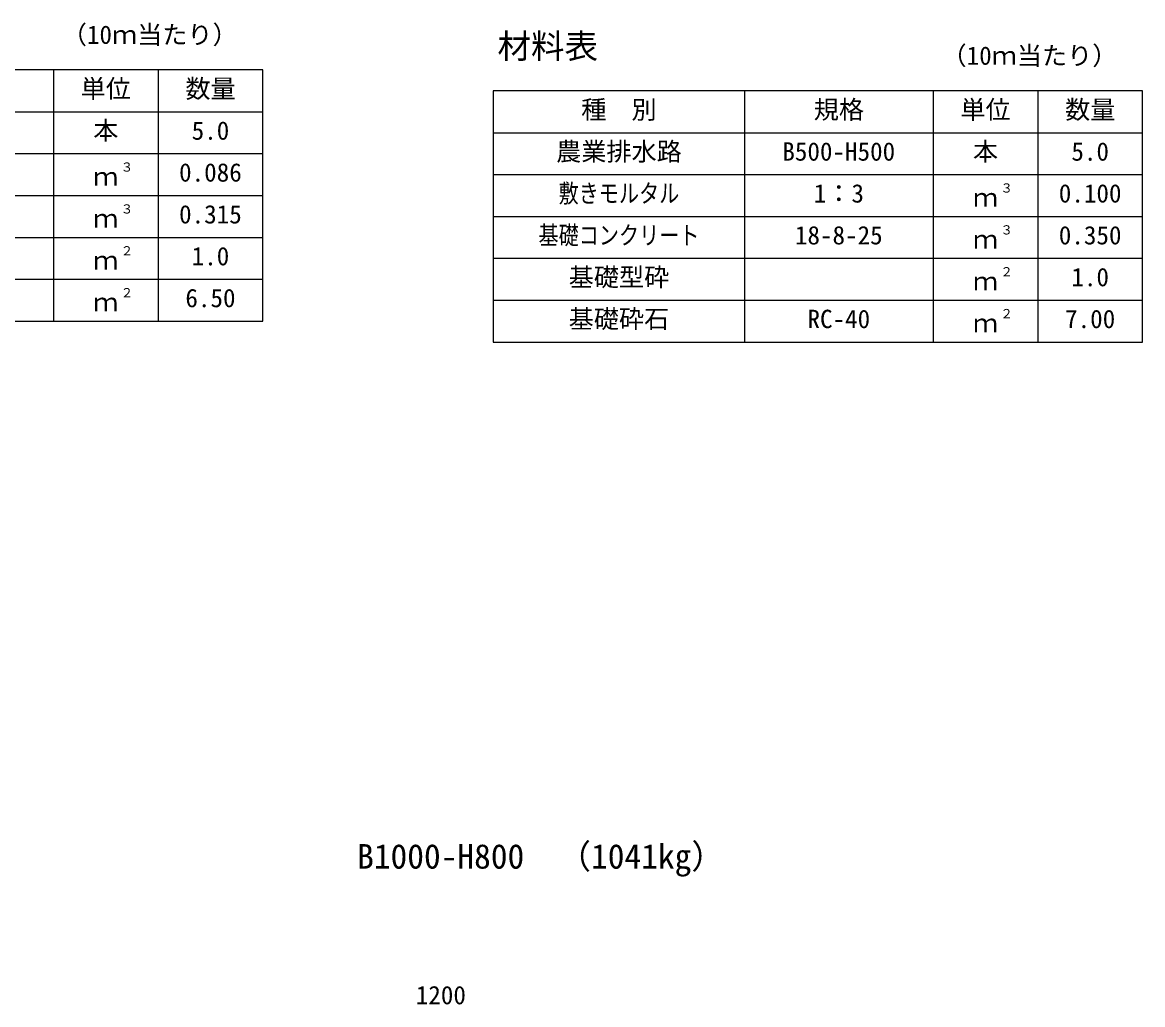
# Model space of a CAD drawing. Units: millimetres, scale not verified. Extents: x -33600 to 33600, y -11880 to 11880.
# Drawn here: x 9469 to 12143, y 3879 to 6226 of the extents above; entities that cross this region are included whole.
import ezdxf
from ezdxf.enums import TextEntityAlignment as Align

# ---------------------------------------------------------------- set-up
doc = ezdxf.new("R2010")
doc.units = ezdxf.units.MM
doc.header["$LTSCALE"] = 40
for name, color, linetype, lineweight in [('0-0_DIM', 7, 'Continuous', 25), ('0-3_HYO', 3, 'Continuous', 25), ('0-4_HYO2', 4, 'Continuous', 25), ('0-7_TXT', 7, 'Continuous', 25)]:
    doc.layers.add(name, color=color, linetype=linetype, lineweight=lineweight)
doc.styles.add('ＭＳ ゴシック', font='')
doc.styles.get('ＭＳ ゴシック').set_extended_font_data('MS Gothic')

msp = doc.modelspace()

# ---------------------------------------------------------------- linework, layer by layer
at = {"layer": '0-3_HYO'}
for p, q in [((9543.16, 6111.95), (9543.16, 5511.95)), ((9793.16, 6111.95), (9793.16, 5511.95)), ((11193.16, 6061.95), (11193.16, 5461.95)), ((11643.16, 6061.95), (11643.16, 5461.95)), ((11893.16, 6061.95), (11893.16, 5461.95)), ((8493.16, 6011.95), (10043.16, 6011.95)), ((10593.16, 5961.95), (12143.16, 5961.95))]:
    msp.add_line(p, q, dxfattribs=at)
for points in [[(8493.16, 5511.95), (10043.16, 5511.95), (10043.16, 6111.95), (8493.16, 6111.95)], [(10593.16, 5461.95), (12143.16, 5461.95), (12143.16, 6061.95), (10593.16, 6061.95)]]:
    msp.add_lwpolyline(points, close=True, dxfattribs=at)
at = {"layer": '0-4_HYO2'}
for p, q in [((8493.16, 5911.95), (10043.16, 5911.95)), ((10593.16, 5861.95), (12143.16, 5861.95)), ((8493.16, 5811.95), (10043.16, 5811.95)), ((10593.16, 5761.95), (12143.16, 5761.95)), ((8493.16, 5711.95), (10043.16, 5711.95)), ((10593.16, 5661.95), (12143.16, 5661.95)), ((8493.16, 5611.95), (10043.16, 5611.95)), ((10593.16, 5561.95), (12143.16, 5561.95))]:
    msp.add_line(p, q, dxfattribs=at)

# ---------------------------------------------------------------- texts
at = {"layer": '0-0_DIM', "style": 'ＭＳ ゴシック'}
msp.add_text('1200', height=43.99, dxfattribs=at).set_placement((10408.16, 3866.83), align=Align.BOTTOM_LEFT)
at = {"layer": '0-7_TXT', "style": 'ＭＳ ゴシック'}
for s, height, p in [('（10ｍ当たり）', 43.99, (9563.15, 6160.95)), ('材料表', 58.65, (10603.16, 6121.95)), ('（10ｍ当たり）', 43.99, (11663.15, 6110.95)), ('単位', 43.99, (9608.16, 6031.95)), ('数量', 43.99, (9858.16, 6031.95)), ('種\u3000別', 43.99, (10803.16, 5981.95)), ('規格', 43.99, (11358.16, 5981.95)), ('単位', 43.99, (11708.16, 5981.95)), ('数量', 43.99, (11958.16, 5981.95)), ('本', 43.99, (9638.16, 5931.95)), ('5.0', 43.99, (9873.16, 5931.95)), ('農業排水路', 43.99, (10743.16, 5881.95)), ('B500-H500', 43.99, (11283.16, 5881.95)), ('本', 43.99, (11738.16, 5881.95)), ('5.0', 43.99, (11973.16, 5881.95)), ('３', 21.99, (9703.7, 5862.32)), ('0.086', 43.99, (9843.16, 5831.95)), ('ｍ', 43.99, (9638.16, 5821.95)), ('1：3', 43.99, (11358.16, 5781.95)), ('３', 21.99, (11803.7, 5812.32)), ('0.100', 43.99, (11943.16, 5781.95)), ('ｍ', 43.99, (11738.16, 5771.95)), ('３', 21.99, (9703.7, 5762.32)), ('0.315', 43.99, (9843.16, 5731.95)), ('ｍ', 43.99, (9638.16, 5721.95)), ('18-8-25', 43.99, (11313.16, 5681.95)), ('３', 21.99, (11803.7, 5712.32)), ('0.350', 43.99, (11943.16, 5681.95)), ('ｍ', 43.99, (11738.16, 5671.95)), ('２', 21.99, (9703.7, 5662.32)), ('1.0', 43.99, (9873.16, 5631.95)), ('ｍ', 43.99, (9638.16, 5621.95)), ('基礎型砕', 43.99, (10773.16, 5581.95)), ('ｍ', 43.99, (11738.16, 5571.95)), ('２', 21.99, (11803.7, 5612.32)), ('1.0', 43.99, (11973.16, 5581.95)), ('２', 21.99, (9703.7, 5562.32)), ('ｍ', 43.99, (9638.16, 5521.95)), ('6.50', 43.99, (9858.16, 5531.95)), ('基礎砕石', 43.99, (10773.16, 5481.95)), ('RC-40', 43.99, (11343.16, 5481.95)), ('２', 21.99, (11803.7, 5512.32)), ('7.00', 43.99, (11958.16, 5481.95)), ('ｍ', 43.99, (11738.16, 5471.95)), ('B1000-H800', 58.65, (10268.16, 4186.5)), ('（1041kg）', 58.65, (10746.53, 4186.5))]:
    msp.add_text(s, height=height, dxfattribs=at).set_placement(p, align=Align.BOTTOM_LEFT)
at = {"layer": '0-7_TXT', "style": 'ＭＳ ゴシック', "width": 0.8}
for s, p in [('敷きモルタル', (10749.16, 5781.95)), ('基礎コンクリート', (10701.16, 5681.95))]:
    msp.add_text(s, height=43.99, dxfattribs=at).set_placement(p, align=Align.BOTTOM_LEFT)

doc.saveas('drawing.dxf')
